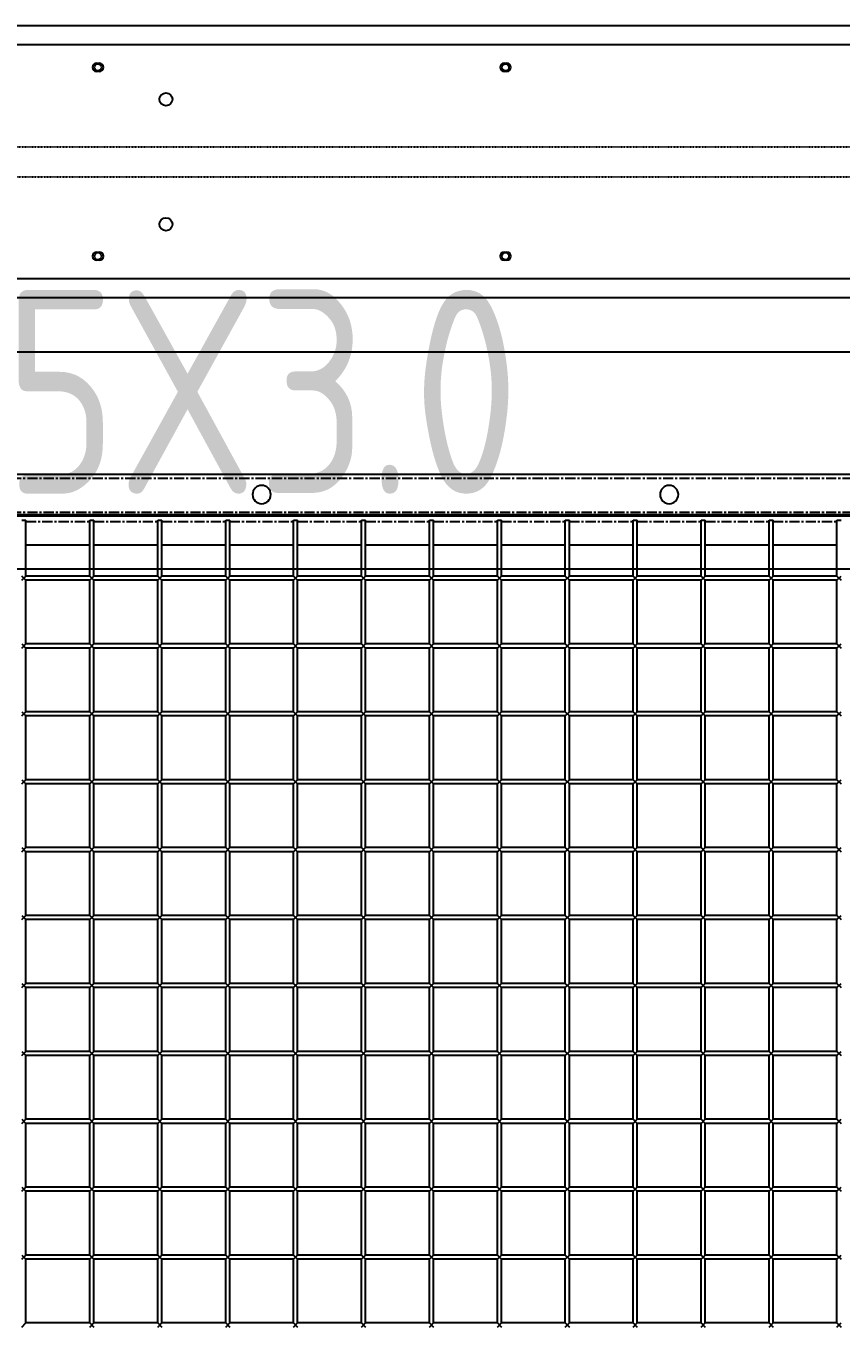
# Model space of a CAD drawing. Header units: millimetres. Extents: x -198529 to 244266, y -64 to 158464.
# Drawn here: x -147698 to -147098, y 109934 to 110890 of the extents above; entities that cross this region are included whole.
import ezdxf

# ---------------------------------------------------------------- set-up
doc = ezdxf.new("R2010")
doc.units = ezdxf.units.MM
doc.linetypes.add('CENTER', pattern=[12, 7.5, -1.5, 1.5, -1.5])
doc.linetypes.add('HIDDEN', pattern=[0.2, 0.1, -0.1])
for name, color, linetype in [('0-DCC', 30, 'Continuous'), ('0-DCC-STRUC', 180, 'Continuous'), ('0-DCC-STRUC-T', 4, 'Continuous')]:
    doc.layers.add(name, color=color, linetype=linetype)
doc.styles.add('EDRI-COM', font='tssdeng.shx', dxfattribs={"width": 0.8, "bigfont": 'hztxt.shx'})

# ---------------------------------------------------------------- blocks, each defined once
blk = doc.blocks.new('DCC2850x1800(右)')
at = {"color": 0, "linetype": 'Continuous'}
for p, q in [((65614.5, -72678.48), (62966, -72678.48)), ((62966, -72709.38), (65613, -72709.38)), ((63542.5, -72712.38), (63539.5, -72712.38)), ((63542.5, -72753.48), (63542.5, -72712.38)), ((63589.5, -72753.48), (63589.5, -72712.38)), ((63592.5, -72712.38), (63589.5, -72712.38)), ((63592.5, -72753.48), (63592.5, -72712.38)), ((63639.5, -72753.48), (63639.5, -72712.38)), ((63642.5, -72712.38), (63639.5, -72712.38)), ((63642.5, -72753.48), (63642.5, -72712.38)), ((63689.5, -72753.48), (63689.5, -72712.38)), ((63692.5, -72712.38), (63689.5, -72712.38)), ((63692.5, -72753.48), (63692.5, -72712.38)), ((63739.5, -72753.48), (63739.5, -72712.38)), ((63742.5, -72712.38), (63739.5, -72712.38)), ((63742.5, -72753.48), (63742.5, -72712.38)), ((63789.5, -72753.48), (63789.5, -72712.38)), ((63792.5, -72712.38), (63789.5, -72712.38)), ((63792.5, -72753.48), (63792.5, -72712.38)), ((63839.5, -72753.48), (63839.5, -72712.38)), ((63842.5, -72712.38), (63839.5, -72712.38)), ((63842.5, -72753.48), (63842.5, -72712.38)), ((63889.5, -72753.48), (63889.5, -72712.38)), ((63892.5, -72712.38), (63889.5, -72712.38)), ((63892.5, -72753.48), (63892.5, -72712.38)), ((63939.5, -72753.48), (63939.5, -72712.38)), ((63942.5, -72712.38), (63939.5, -72712.38)), ((63942.5, -72753.48), (63942.5, -72712.38)), ((63989.5, -72753.48), (63989.5, -72712.38)), ((63992.5, -72712.38), (63989.5, -72712.38)), ((63992.5, -72753.48), (63992.5, -72712.38)), ((64039.5, -72753.48), (64039.5, -72712.38)), ((64042.5, -72712.38), (64039.5, -72712.38)), ((64042.5, -72753.48), (64042.5, -72712.38)), ((64089.5, -72753.48), (64089.5, -72712.38)), ((64092.5, -72712.38), (64089.5, -72712.38)), ((64092.5, -72753.48), (64092.5, -72712.38)), ((64139.5, -72753.48), (64139.5, -72712.38)), ((64142.5, -72712.38), (64139.5, -72712.38)), ((63542.5, -72730.88), (63589.5, -72730.88)), ((63592.5, -72730.88), (63639.5, -72730.88)), ((63642.5, -72730.88), (63689.5, -72730.88)), ((63692.5, -72730.88), (63739.5, -72730.88)), ((63742.5, -72730.88), (63789.5, -72730.88)), ((63792.5, -72730.88), (63839.5, -72730.88)), ((63842.5, -72730.88), (63889.5, -72730.88)), ((63892.5, -72730.88), (63939.5, -72730.88)), ((63942.5, -72730.88), (63989.5, -72730.88)), ((63992.5, -72730.88), (64039.5, -72730.88)), ((64042.5, -72730.88), (64089.5, -72730.88)), ((64092.5, -72730.88), (64139.5, -72730.88)), ((63542.5, -72756.48), (63539.5, -72753.48)), ((63542.5, -72753.48), (63539.5, -72756.48)), ((63542.5, -72753.48), (63589.5, -72753.48)), ((63542.5, -72756.48), (63589.5, -72756.48)), ((63542.5, -72803.48), (63542.5, -72756.48)), ((63592.5, -72756.48), (63589.5, -72753.48)), ((63592.5, -72753.48), (63589.5, -72756.48)), ((63589.5, -72803.48), (63589.5, -72756.48)), ((63592.5, -72753.48), (63639.5, -72753.48)), ((63592.5, -72756.48), (63639.5, -72756.48)), ((63592.5, -72803.48), (63592.5, -72756.48)), ((63642.5, -72756.48), (63639.5, -72753.48)), ((63642.5, -72753.48), (63639.5, -72756.48)), ((63639.5, -72803.48), (63639.5, -72756.48)), ((63642.5, -72753.48), (63689.5, -72753.48)), ((63642.5, -72756.48), (63689.5, -72756.48)), ((63642.5, -72803.48), (63642.5, -72756.48)), ((63692.5, -72756.48), (63689.5, -72753.48)), ((63692.5, -72753.48), (63689.5, -72756.48)), ((63689.5, -72803.48), (63689.5, -72756.48)), ((63692.5, -72753.48), (63739.5, -72753.48)), ((63692.5, -72756.48), (63739.5, -72756.48)), ((63692.5, -72803.48), (63692.5, -72756.48)), ((63742.5, -72756.48), (63739.5, -72753.48)), ((63742.5, -72753.48), (63739.5, -72756.48)), ((63739.5, -72803.48), (63739.5, -72756.48)), ((63742.5, -72753.48), (63789.5, -72753.48)), ((63742.5, -72756.48), (63789.5, -72756.48)), ((63742.5, -72803.48), (63742.5, -72756.48)), ((63792.5, -72756.48), (63789.5, -72753.48)), ((63792.5, -72753.48), (63789.5, -72756.48)), ((63789.5, -72803.48), (63789.5, -72756.48)), ((63792.5, -72753.48), (63839.5, -72753.48)), ((63792.5, -72756.48), (63839.5, -72756.48)), ((63792.5, -72803.48), (63792.5, -72756.48)), ((63842.5, -72756.48), (63839.5, -72753.48)), ((63842.5, -72753.48), (63839.5, -72756.48)), ((63839.5, -72803.48), (63839.5, -72756.48)), ((63842.5, -72753.48), (63889.5, -72753.48)), ((63842.5, -72756.48), (63889.5, -72756.48)), ((63842.5, -72803.48), (63842.5, -72756.48)), ((63892.5, -72756.48), (63889.5, -72753.48)), ((63892.5, -72753.48), (63889.5, -72756.48)), ((63889.5, -72803.48), (63889.5, -72756.48)), ((63892.5, -72753.48), (63939.5, -72753.48)), ((63892.5, -72756.48), (63939.5, -72756.48)), ((63892.5, -72803.48), (63892.5, -72756.48)), ((63942.5, -72756.48), (63939.5, -72753.48)), ((63942.5, -72753.48), (63939.5, -72756.48)), ((63939.5, -72803.48), (63939.5, -72756.48)), ((63942.5, -72753.48), (63989.5, -72753.48)), ((63942.5, -72756.48), (63989.5, -72756.48)), ((63942.5, -72803.48), (63942.5, -72756.48)), ((63992.5, -72756.48), (63989.5, -72753.48)), ((63992.5, -72753.48), (63989.5, -72756.48)), ((63989.5, -72803.48), (63989.5, -72756.48)), ((63992.5, -72753.48), (64039.5, -72753.48)), ((63992.5, -72756.48), (64039.5, -72756.48)), ((63992.5, -72803.48), (63992.5, -72756.48)), ((64042.5, -72756.48), (64039.5, -72753.48)), ((64042.5, -72753.48), (64039.5, -72756.48)), ((64039.5, -72803.48), (64039.5, -72756.48)), ((64042.5, -72753.48), (64089.5, -72753.48)), ((64042.5, -72756.48), (64089.5, -72756.48)), ((64042.5, -72803.48), (64042.5, -72756.48)), ((64092.5, -72756.48), (64089.5, -72753.48)), ((64089.5, -72756.48), (64092.5, -72753.48)), ((64089.5, -72803.48), (64089.5, -72756.48)), ((64092.5, -72753.48), (64139.5, -72753.48)), ((64092.5, -72756.48), (64139.5, -72756.48)), ((64092.5, -72803.48), (64092.5, -72756.48)), ((64142.5, -72756.48), (64139.5, -72753.48)), ((64139.5, -72756.48), (64142.5, -72753.48)), ((64139.5, -72803.48), (64139.5, -72756.48)), ((63542.5, -72806.48), (63539.5, -72803.48)), ((63542.5, -72803.48), (63539.5, -72806.48)), ((63542.5, -72803.48), (63589.5, -72803.48)), ((63542.5, -72853.48), (63542.5, -72806.48)), ((63542.5, -72806.48), (63589.5, -72806.48)), ((63592.5, -72806.48), (63589.5, -72803.48)), ((63592.5, -72803.48), (63589.5, -72806.48)), ((63589.5, -72853.48), (63589.5, -72806.48)), ((63592.5, -72803.48), (63639.5, -72803.48)), ((63592.5, -72853.48), (63592.5, -72806.48)), ((63592.5, -72806.48), (63639.5, -72806.48)), ((63642.5, -72806.48), (63639.5, -72803.48)), ((63642.5, -72803.48), (63639.5, -72806.48)), ((63639.5, -72853.48), (63639.5, -72806.48)), ((63642.5, -72803.48), (63689.5, -72803.48)), ((63642.5, -72853.48), (63642.5, -72806.48)), ((63642.5, -72806.48), (63689.5, -72806.48)), ((63692.5, -72806.48), (63689.5, -72803.48)), ((63692.5, -72803.48), (63689.5, -72806.48)), ((63689.5, -72853.48), (63689.5, -72806.48)), ((63692.5, -72803.48), (63739.5, -72803.48)), ((63692.5, -72853.48), (63692.5, -72806.48)), ((63692.5, -72806.48), (63739.5, -72806.48)), ((63742.5, -72806.48), (63739.5, -72803.48)), ((63742.5, -72803.48), (63739.5, -72806.48)), ((63739.5, -72853.48), (63739.5, -72806.48)), ((63742.5, -72803.48), (63789.5, -72803.48)), ((63742.5, -72853.48), (63742.5, -72806.48)), ((63742.5, -72806.48), (63789.5, -72806.48)), ((63792.5, -72806.48), (63789.5, -72803.48)), ((63792.5, -72803.48), (63789.5, -72806.48)), ((63789.5, -72853.48), (63789.5, -72806.48)), ((63792.5, -72803.48), (63839.5, -72803.48)), ((63792.5, -72853.48), (63792.5, -72806.48)), ((63792.5, -72806.48), (63839.5, -72806.48)), ((63842.5, -72806.48), (63839.5, -72803.48)), ((63842.5, -72803.48), (63839.5, -72806.48)), ((63839.5, -72853.48), (63839.5, -72806.48)), ((63842.5, -72803.48), (63889.5, -72803.48)), ((63842.5, -72853.48), (63842.5, -72806.48)), ((63842.5, -72806.48), (63889.5, -72806.48)), ((63892.5, -72806.48), (63889.5, -72803.48)), ((63892.5, -72803.48), (63889.5, -72806.48)), ((63889.5, -72853.48), (63889.5, -72806.48)), ((63892.5, -72803.48), (63939.5, -72803.48)), ((63892.5, -72853.48), (63892.5, -72806.48)), ((63892.5, -72806.48), (63939.5, -72806.48)), ((63942.5, -72806.48), (63939.5, -72803.48)), ((63942.5, -72803.48), (63939.5, -72806.48)), ((63939.5, -72853.48), (63939.5, -72806.48)), ((63942.5, -72803.48), (63989.5, -72803.48)), ((63942.5, -72853.48), (63942.5, -72806.48)), ((63942.5, -72806.48), (63989.5, -72806.48)), ((63992.5, -72806.48), (63989.5, -72803.48)), ((63992.5, -72803.48), (63989.5, -72806.48)), ((63989.5, -72853.48), (63989.5, -72806.48)), ((63992.5, -72803.48), (64039.5, -72803.48)), ((63992.5, -72853.48), (63992.5, -72806.48)), ((63992.5, -72806.48), (64039.5, -72806.48)), ((64042.5, -72806.48), (64039.5, -72803.48)), ((64042.5, -72803.48), (64039.5, -72806.48)), ((64039.5, -72853.48), (64039.5, -72806.48)), ((64042.5, -72803.48), (64089.5, -72803.48)), ((64042.5, -72853.48), (64042.5, -72806.48)), ((64042.5, -72806.48), (64089.5, -72806.48)), ((64092.5, -72806.48), (64089.5, -72803.48)), ((64092.5, -72803.48), (64089.5, -72806.48)), ((64089.5, -72853.48), (64089.5, -72806.48)), ((64092.5, -72803.48), (64139.5, -72803.48)), ((64092.5, -72853.48), (64092.5, -72806.48)), ((64092.5, -72806.48), (64139.5, -72806.48)), ((64142.5, -72806.48), (64139.5, -72803.48)), ((64142.5, -72803.48), (64139.5, -72806.48)), ((64139.5, -72853.48), (64139.5, -72806.48)), ((63542.5, -72856.48), (63539.5, -72853.48)), ((63542.5, -72853.48), (63539.5, -72856.48)), ((63542.5, -72853.48), (63589.5, -72853.48)), ((63542.5, -72903.48), (63542.5, -72856.48)), ((63542.5, -72856.48), (63589.5, -72856.48)), ((63592.5, -72856.48), (63589.5, -72853.48)), ((63592.5, -72853.48), (63589.5, -72856.48)), ((63589.5, -72903.48), (63589.5, -72856.48)), ((63592.5, -72853.48), (63639.5, -72853.48)), ((63592.5, -72903.48), (63592.5, -72856.48)), ((63592.5, -72856.48), (63639.5, -72856.48)), ((63642.5, -72856.48), (63639.5, -72853.48)), ((63642.5, -72853.48), (63639.5, -72856.48)), ((63639.5, -72903.48), (63639.5, -72856.48)), ((63642.5, -72853.48), (63689.5, -72853.48)), ((63642.5, -72903.48), (63642.5, -72856.48)), ((63642.5, -72856.48), (63689.5, -72856.48)), ((63692.5, -72856.48), (63689.5, -72853.48)), ((63692.5, -72853.48), (63689.5, -72856.48)), ((63689.5, -72903.48), (63689.5, -72856.48)), ((63692.5, -72853.48), (63739.5, -72853.48)), ((63692.5, -72903.48), (63692.5, -72856.48)), ((63692.5, -72856.48), (63739.5, -72856.48)), ((63742.5, -72856.48), (63739.5, -72853.48)), ((63742.5, -72853.48), (63739.5, -72856.48)), ((63739.5, -72903.48), (63739.5, -72856.48)), ((63742.5, -72853.48), (63789.5, -72853.48)), ((63742.5, -72903.48), (63742.5, -72856.48)), ((63742.5, -72856.48), (63789.5, -72856.48)), ((63792.5, -72856.48), (63789.5, -72853.48)), ((63792.5, -72853.48), (63789.5, -72856.48)), ((63789.5, -72903.48), (63789.5, -72856.48)), ((63792.5, -72853.48), (63839.5, -72853.48)), ((63792.5, -72903.48), (63792.5, -72856.48)), ((63792.5, -72856.48), (63839.5, -72856.48)), ((63842.5, -72856.48), (63839.5, -72853.48)), ((63842.5, -72853.48), (63839.5, -72856.48)), ((63839.5, -72903.48), (63839.5, -72856.48)), ((63842.5, -72853.48), (63889.5, -72853.48)), ((63842.5, -72903.48), (63842.5, -72856.48)), ((63842.5, -72856.48), (63889.5, -72856.48)), ((63892.5, -72856.48), (63889.5, -72853.48)), ((63892.5, -72853.48), (63889.5, -72856.48)), ((63889.5, -72903.48), (63889.5, -72856.48)), ((63892.5, -72853.48), (63939.5, -72853.48)), ((63892.5, -72903.48), (63892.5, -72856.48)), ((63892.5, -72856.48), (63939.5, -72856.48)), ((63942.5, -72856.48), (63939.5, -72853.48)), ((63942.5, -72853.48), (63939.5, -72856.48)), ((63939.5, -72903.48), (63939.5, -72856.48)), ((63942.5, -72853.48), (63989.5, -72853.48)), ((63942.5, -72903.48), (63942.5, -72856.48)), ((63942.5, -72856.48), (63989.5, -72856.48)), ((63992.5, -72856.48), (63989.5, -72853.48)), ((63992.5, -72853.48), (63989.5, -72856.48)), ((63989.5, -72903.48), (63989.5, -72856.48)), ((63992.5, -72853.48), (64039.5, -72853.48)), ((63992.5, -72903.48), (63992.5, -72856.48)), ((63992.5, -72856.48), (64039.5, -72856.48)), ((64042.5, -72856.48), (64039.5, -72853.48)), ((64042.5, -72853.48), (64039.5, -72856.48)), ((64039.5, -72903.48), (64039.5, -72856.48)), ((64042.5, -72853.48), (64089.5, -72853.48)), ((64042.5, -72903.48), (64042.5, -72856.48)), ((64042.5, -72856.48), (64089.5, -72856.48)), ((64092.5, -72856.48), (64089.5, -72853.48)), ((64092.5, -72853.48), (64089.5, -72856.48)), ((64089.5, -72903.48), (64089.5, -72856.48)), ((64092.5, -72853.48), (64139.5, -72853.48)), ((64092.5, -72903.48), (64092.5, -72856.48)), ((64092.5, -72856.48), (64139.5, -72856.48)), ((64142.5, -72856.48), (64139.5, -72853.48)), ((64142.5, -72853.48), (64139.5, -72856.48)), ((64139.5, -72903.48), (64139.5, -72856.48)), ((63542.5, -72906.48), (63539.5, -72903.48)), ((63542.5, -72903.48), (63539.5, -72906.48)), ((63542.5, -72903.48), (63589.5, -72903.48)), ((63592.5, -72906.48), (63589.5, -72903.48)), ((63592.5, -72903.48), (63589.5, -72906.48)), ((63592.5, -72903.48), (63639.5, -72903.48)), ((63642.5, -72906.48), (63639.5, -72903.48)), ((63642.5, -72903.48), (63639.5, -72906.48)), ((63642.5, -72903.48), (63689.5, -72903.48)), ((63692.5, -72906.48), (63689.5, -72903.48)), ((63692.5, -72903.48), (63689.5, -72906.48)), ((63692.5, -72903.48), (63739.5, -72903.48)), ((63742.5, -72906.48), (63739.5, -72903.48)), ((63742.5, -72903.48), (63739.5, -72906.48)), ((63742.5, -72903.48), (63789.5, -72903.48)), ((63792.5, -72906.48), (63789.5, -72903.48)), ((63792.5, -72903.48), (63789.5, -72906.48)), ((63792.5, -72903.48), (63839.5, -72903.48)), ((63842.5, -72906.48), (63839.5, -72903.48)), ((63842.5, -72903.48), (63839.5, -72906.48)), ((63842.5, -72903.48), (63889.5, -72903.48)), ((63892.5, -72906.48), (63889.5, -72903.48)), ((63892.5, -72903.48), (63889.5, -72906.48)), ((63892.5, -72903.48), (63939.5, -72903.48)), ((63942.5, -72906.48), (63939.5, -72903.48)), ((63942.5, -72903.48), (63939.5, -72906.48)), ((63942.5, -72903.48), (63989.5, -72903.48)), ((63992.5, -72906.48), (63989.5, -72903.48)), ((63992.5, -72903.48), (63989.5, -72906.48)), ((63992.5, -72903.48), (64039.5, -72903.48)), ((64042.5, -72906.48), (64039.5, -72903.48)), ((64042.5, -72903.48), (64039.5, -72906.48)), ((64042.5, -72903.48), (64089.5, -72903.48)), ((64092.5, -72906.48), (64089.5, -72903.48)), ((64092.5, -72903.48), (64089.5, -72906.48)), ((64092.5, -72903.48), (64139.5, -72903.48)), ((64142.5, -72906.48), (64139.5, -72903.48)), ((64142.5, -72903.48), (64139.5, -72906.48)), ((63542.5, -72906.48), (63589.5, -72906.48)), ((63542.5, -72953.48), (63542.5, -72906.48)), ((63589.5, -72953.48), (63589.5, -72906.48)), ((63592.5, -72953.48), (63592.5, -72906.48)), ((63592.5, -72906.48), (63639.5, -72906.48)), ((63639.5, -72953.48), (63639.5, -72906.48)), ((63642.5, -72953.48), (63642.5, -72906.48)), ((63642.5, -72906.48), (63689.5, -72906.48)), ((63689.5, -72953.48), (63689.5, -72906.48)), ((63692.5, -72953.48), (63692.5, -72906.48)), ((63692.5, -72906.48), (63739.5, -72906.48)), ((63739.5, -72953.48), (63739.5, -72906.48)), ((63742.5, -72953.48), (63742.5, -72906.48)), ((63742.5, -72906.48), (63789.5, -72906.48)), ((63789.5, -72953.48), (63789.5, -72906.48)), ((63792.5, -72953.48), (63792.5, -72906.48)), ((63792.5, -72906.48), (63839.5, -72906.48)), ((63839.5, -72953.48), (63839.5, -72906.48)), ((63842.5, -72953.48), (63842.5, -72906.48)), ((63842.5, -72906.48), (63889.5, -72906.48)), ((63889.5, -72953.48), (63889.5, -72906.48)), ((63892.5, -72953.48), (63892.5, -72906.48)), ((63892.5, -72906.48), (63939.5, -72906.48)), ((63939.5, -72953.48), (63939.5, -72906.48)), ((63942.5, -72953.48), (63942.5, -72906.48)), ((63942.5, -72906.48), (63989.5, -72906.48)), ((63989.5, -72953.48), (63989.5, -72906.48)), ((63992.5, -72953.48), (63992.5, -72906.48)), ((63992.5, -72906.48), (64039.5, -72906.48)), ((64039.5, -72953.48), (64039.5, -72906.48)), ((64042.5, -72953.48), (64042.5, -72906.48)), ((64042.5, -72906.48), (64089.5, -72906.48)), ((64089.5, -72953.48), (64089.5, -72906.48)), ((64092.5, -72953.48), (64092.5, -72906.48)), ((64092.5, -72906.48), (64139.5, -72906.48)), ((64139.5, -72953.48), (64139.5, -72906.48)), ((63542.5, -72956.48), (63539.5, -72953.48)), ((63542.5, -72953.48), (63539.5, -72956.48)), ((63542.5, -72953.48), (63589.5, -72953.48)), ((63542.5, -72956.48), (63589.5, -72956.48)), ((63542.5, -73003.48), (63542.5, -72956.48)), ((63592.5, -72956.48), (63589.5, -72953.48)), ((63592.5, -72953.48), (63589.5, -72956.48)), ((63589.5, -73003.48), (63589.5, -72956.48)), ((63592.5, -72953.48), (63639.5, -72953.48)), ((63592.5, -73003.48), (63592.5, -72956.48)), ((63592.5, -72956.48), (63639.5, -72956.48)), ((63642.5, -72956.48), (63639.5, -72953.48)), ((63642.5, -72953.48), (63639.5, -72956.48)), ((63639.5, -73003.48), (63639.5, -72956.48)), ((63642.5, -72953.48), (63689.5, -72953.48)), ((63642.5, -73003.48), (63642.5, -72956.48)), ((63642.5, -72956.48), (63689.5, -72956.48)), ((63692.5, -72956.48), (63689.5, -72953.48)), ((63692.5, -72953.48), (63689.5, -72956.48)), ((63689.5, -73003.48), (63689.5, -72956.48)), ((63692.5, -72953.48), (63739.5, -72953.48)), ((63692.5, -73003.48), (63692.5, -72956.48)), ((63692.5, -72956.48), (63739.5, -72956.48)), ((63742.5, -72956.48), (63739.5, -72953.48)), ((63742.5, -72953.48), (63739.5, -72956.48)), ((63739.5, -73003.48), (63739.5, -72956.48)), ((63742.5, -72953.48), (63789.5, -72953.48)), ((63742.5, -73003.48), (63742.5, -72956.48)), ((63742.5, -72956.48), (63789.5, -72956.48)), ((63792.5, -72956.48), (63789.5, -72953.48)), ((63792.5, -72953.48), (63789.5, -72956.48)), ((63789.5, -73003.48), (63789.5, -72956.48)), ((63792.5, -72953.48), (63839.5, -72953.48)), ((63792.5, -73003.48), (63792.5, -72956.48)), ((63792.5, -72956.48), (63839.5, -72956.48)), ((63842.5, -72956.48), (63839.5, -72953.48)), ((63842.5, -72953.48), (63839.5, -72956.48)), ((63839.5, -73003.48), (63839.5, -72956.48)), ((63842.5, -72953.48), (63889.5, -72953.48)), ((63842.5, -73003.48), (63842.5, -72956.48)), ((63842.5, -72956.48), (63889.5, -72956.48)), ((63892.5, -72956.48), (63889.5, -72953.48)), ((63892.5, -72953.48), (63889.5, -72956.48)), ((63889.5, -73003.48), (63889.5, -72956.48)), ((63892.5, -72953.48), (63939.5, -72953.48)), ((63892.5, -73003.48), (63892.5, -72956.48)), ((63892.5, -72956.48), (63939.5, -72956.48)), ((63942.5, -72956.48), (63939.5, -72953.48)), ((63942.5, -72953.48), (63939.5, -72956.48)), ((63939.5, -73003.48), (63939.5, -72956.48)), ((63942.5, -72953.48), (63989.5, -72953.48)), ((63942.5, -73003.48), (63942.5, -72956.48)), ((63942.5, -72956.48), (63989.5, -72956.48)), ((63992.5, -72956.48), (63989.5, -72953.48)), ((63992.5, -72953.48), (63989.5, -72956.48)), ((63989.5, -73003.48), (63989.5, -72956.48)), ((63992.5, -72953.48), (64039.5, -72953.48)), ((63992.5, -73003.48), (63992.5, -72956.48)), ((63992.5, -72956.48), (64039.5, -72956.48)), ((64042.5, -72956.48), (64039.5, -72953.48)), ((64042.5, -72953.48), (64039.5, -72956.48)), ((64039.5, -73003.48), (64039.5, -72956.48)), ((64042.5, -72953.48), (64089.5, -72953.48)), ((64042.5, -73003.48), (64042.5, -72956.48)), ((64042.5, -72956.48), (64089.5, -72956.48)), ((64092.5, -72956.48), (64089.5, -72953.48)), ((64092.5, -72953.48), (64089.5, -72956.48)), ((64089.5, -73003.48), (64089.5, -72956.48)), ((64092.5, -72953.48), (64139.5, -72953.48)), ((64092.5, -73003.48), (64092.5, -72956.48)), ((64092.5, -72956.48), (64139.5, -72956.48)), ((64142.5, -72956.48), (64139.5, -72953.48)), ((64142.5, -72953.48), (64139.5, -72956.48)), ((64139.5, -73003.48), (64139.5, -72956.48)), ((63542.5, -73006.48), (63539.5, -73003.48)), ((63542.5, -73003.48), (63539.5, -73006.48)), ((63542.5, -73003.48), (63589.5, -73003.48)), ((63542.5, -73006.48), (63589.5, -73006.48)), ((63542.5, -73053.48), (63542.5, -73006.48)), ((63592.5, -73006.48), (63589.5, -73003.48)), ((63592.5, -73003.48), (63589.5, -73006.48)), ((63589.5, -73053.48), (63589.5, -73006.48)), ((63592.5, -73003.48), (63639.5, -73003.48)), ((63592.5, -73053.48), (63592.5, -73006.48)), ((63592.5, -73006.48), (63639.5, -73006.48)), ((63642.5, -73006.48), (63639.5, -73003.48)), ((63642.5, -73003.48), (63639.5, -73006.48)), ((63639.5, -73053.48), (63639.5, -73006.48)), ((63642.5, -73003.48), (63689.5, -73003.48)), ((63642.5, -73053.48), (63642.5, -73006.48)), ((63642.5, -73006.48), (63689.5, -73006.48)), ((63692.5, -73006.48), (63689.5, -73003.48)), ((63692.5, -73003.48), (63689.5, -73006.48)), ((63689.5, -73053.48), (63689.5, -73006.48)), ((63692.5, -73003.48), (63739.5, -73003.48)), ((63692.5, -73053.48), (63692.5, -73006.48)), ((63692.5, -73006.48), (63739.5, -73006.48)), ((63742.5, -73006.48), (63739.5, -73003.48)), ((63742.5, -73003.48), (63739.5, -73006.48)), ((63739.5, -73053.48), (63739.5, -73006.48)), ((63742.5, -73003.48), (63789.5, -73003.48)), ((63742.5, -73053.48), (63742.5, -73006.48)), ((63742.5, -73006.48), (63789.5, -73006.48)), ((63792.5, -73006.48), (63789.5, -73003.48)), ((63792.5, -73003.48), (63789.5, -73006.48)), ((63789.5, -73053.48), (63789.5, -73006.48)), ((63792.5, -73003.48), (63839.5, -73003.48)), ((63792.5, -73053.48), (63792.5, -73006.48)), ((63792.5, -73006.48), (63839.5, -73006.48)), ((63842.5, -73006.48), (63839.5, -73003.48)), ((63842.5, -73003.48), (63839.5, -73006.48)), ((63839.5, -73053.48), (63839.5, -73006.48)), ((63842.5, -73003.48), (63889.5, -73003.48)), ((63842.5, -73053.48), (63842.5, -73006.48)), ((63842.5, -73006.48), (63889.5, -73006.48)), ((63892.5, -73006.48), (63889.5, -73003.48)), ((63892.5, -73003.48), (63889.5, -73006.48)), ((63889.5, -73053.48), (63889.5, -73006.48)), ((63892.5, -73003.48), (63939.5, -73003.48)), ((63892.5, -73053.48), (63892.5, -73006.48)), ((63892.5, -73006.48), (63939.5, -73006.48)), ((63942.5, -73006.48), (63939.5, -73003.48)), ((63942.5, -73003.48), (63939.5, -73006.48)), ((63939.5, -73053.48), (63939.5, -73006.48)), ((63942.5, -73003.48), (63989.5, -73003.48)), ((63942.5, -73053.48), (63942.5, -73006.48)), ((63942.5, -73006.48), (63989.5, -73006.48)), ((63992.5, -73006.48), (63989.5, -73003.48)), ((63992.5, -73003.48), (63989.5, -73006.48)), ((63989.5, -73053.48), (63989.5, -73006.48)), ((63992.5, -73003.48), (64039.5, -73003.48)), ((63992.5, -73053.48), (63992.5, -73006.48)), ((63992.5, -73006.48), (64039.5, -73006.48)), ((64042.5, -73006.48), (64039.5, -73003.48)), ((64042.5, -73003.48), (64039.5, -73006.48)), ((64039.5, -73053.48), (64039.5, -73006.48)), ((64042.5, -73003.48), (64089.5, -73003.48)), ((64042.5, -73053.48), (64042.5, -73006.48)), ((64042.5, -73006.48), (64089.5, -73006.48)), ((64092.5, -73006.48), (64089.5, -73003.48)), ((64092.5, -73003.48), (64089.5, -73006.48)), ((64089.5, -73053.48), (64089.5, -73006.48)), ((64092.5, -73003.48), (64139.5, -73003.48)), ((64092.5, -73053.48), (64092.5, -73006.48)), ((64092.5, -73006.48), (64139.5, -73006.48)), ((64142.5, -73006.48), (64139.5, -73003.48)), ((64142.5, -73003.48), (64139.5, -73006.48)), ((64139.5, -73053.48), (64139.5, -73006.48)), ((63542.5, -73056.48), (63539.5, -73053.48)), ((63542.5, -73053.48), (63539.5, -73056.48)), ((63542.5, -73053.48), (63589.5, -73053.48)), ((63542.5, -73056.48), (63589.5, -73056.48)), ((63542.5, -73103.48), (63542.5, -73056.48)), ((63592.5, -73056.48), (63589.5, -73053.48)), ((63592.5, -73053.48), (63589.5, -73056.48)), ((63589.5, -73103.48), (63589.5, -73056.48)), ((63592.5, -73053.48), (63639.5, -73053.48)), ((63592.5, -73056.48), (63639.5, -73056.48)), ((63592.5, -73103.48), (63592.5, -73056.48)), ((63642.5, -73056.48), (63639.5, -73053.48)), ((63642.5, -73053.48), (63639.5, -73056.48)), ((63639.5, -73103.48), (63639.5, -73056.48)), ((63642.5, -73053.48), (63689.5, -73053.48)), ((63642.5, -73056.48), (63689.5, -73056.48)), ((63642.5, -73103.48), (63642.5, -73056.48)), ((63692.5, -73056.48), (63689.5, -73053.48)), ((63692.5, -73053.48), (63689.5, -73056.48)), ((63689.5, -73103.48), (63689.5, -73056.48)), ((63692.5, -73053.48), (63739.5, -73053.48)), ((63692.5, -73056.48), (63739.5, -73056.48)), ((63692.5, -73103.48), (63692.5, -73056.48)), ((63742.5, -73056.48), (63739.5, -73053.48)), ((63742.5, -73053.48), (63739.5, -73056.48)), ((63739.5, -73103.48), (63739.5, -73056.48)), ((63742.5, -73053.48), (63789.5, -73053.48)), ((63742.5, -73103.48), (63742.5, -73056.48)), ((63742.5, -73056.48), (63789.5, -73056.48)), ((63792.5, -73056.48), (63789.5, -73053.48)), ((63792.5, -73053.48), (63789.5, -73056.48)), ((63789.5, -73103.48), (63789.5, -73056.48)), ((63792.5, -73053.48), (63839.5, -73053.48)), ((63792.5, -73103.48), (63792.5, -73056.48)), ((63792.5, -73056.48), (63839.5, -73056.48)), ((63842.5, -73056.48), (63839.5, -73053.48)), ((63842.5, -73053.48), (63839.5, -73056.48)), ((63839.5, -73103.48), (63839.5, -73056.48)), ((63842.5, -73053.48), (63889.5, -73053.48)), ((63842.5, -73103.48), (63842.5, -73056.48)), ((63842.5, -73056.48), (63889.5, -73056.48)), ((63892.5, -73056.48), (63889.5, -73053.48)), ((63892.5, -73053.48), (63889.5, -73056.48)), ((63889.5, -73103.48), (63889.5, -73056.48)), ((63892.5, -73053.48), (63939.5, -73053.48)), ((63892.5, -73103.48), (63892.5, -73056.48)), ((63892.5, -73056.48), (63939.5, -73056.48)), ((63942.5, -73056.48), (63939.5, -73053.48)), ((63942.5, -73053.48), (63939.5, -73056.48)), ((63939.5, -73103.48), (63939.5, -73056.48)), ((63942.5, -73053.48), (63989.5, -73053.48)), ((63942.5, -73103.48), (63942.5, -73056.48)), ((63942.5, -73056.48), (63989.5, -73056.48)), ((63992.5, -73056.48), (63989.5, -73053.48)), ((63992.5, -73053.48), (63989.5, -73056.48)), ((63989.5, -73103.48), (63989.5, -73056.48)), ((63992.5, -73053.48), (64039.5, -73053.48)), ((63992.5, -73103.48), (63992.5, -73056.48)), ((63992.5, -73056.48), (64039.5, -73056.48)), ((64042.5, -73056.48), (64039.5, -73053.48)), ((64042.5, -73053.48), (64039.5, -73056.48)), ((64039.5, -73103.48), (64039.5, -73056.48)), ((64042.5, -73053.48), (64089.5, -73053.48)), ((64042.5, -73103.48), (64042.5, -73056.48)), ((64042.5, -73056.48), (64089.5, -73056.48)), ((64092.5, -73056.48), (64089.5, -73053.48)), ((64092.5, -73053.48), (64089.5, -73056.48)), ((64089.5, -73103.48), (64089.5, -73056.48)), ((64092.5, -73053.48), (64139.5, -73053.48)), ((64092.5, -73103.48), (64092.5, -73056.48)), ((64092.5, -73056.48), (64139.5, -73056.48)), ((64142.5, -73056.48), (64139.5, -73053.48)), ((64142.5, -73053.48), (64139.5, -73056.48)), ((64139.5, -73103.48), (64139.5, -73056.48)), ((63542.5, -73106.48), (63539.5, -73103.48)), ((63542.5, -73103.48), (63539.5, -73106.48)), ((63542.5, -73103.48), (63589.5, -73103.48)), ((63592.5, -73106.48), (63589.5, -73103.48)), ((63592.5, -73103.48), (63589.5, -73106.48)), ((63592.5, -73103.48), (63639.5, -73103.48)), ((63642.5, -73106.48), (63639.5, -73103.48)), ((63642.5, -73103.48), (63639.5, -73106.48)), ((63642.5, -73103.48), (63689.5, -73103.48)), ((63692.5, -73106.48), (63689.5, -73103.48)), ((63692.5, -73103.48), (63689.5, -73106.48)), ((63692.5, -73103.48), (63739.5, -73103.48)), ((63742.5, -73106.48), (63739.5, -73103.48)), ((63742.5, -73103.48), (63739.5, -73106.48)), ((63742.5, -73103.48), (63789.5, -73103.48)), ((63792.5, -73106.48), (63789.5, -73103.48)), ((63792.5, -73103.48), (63789.5, -73106.48)), ((63792.5, -73103.48), (63839.5, -73103.48)), ((63842.5, -73106.48), (63839.5, -73103.48)), ((63842.5, -73103.48), (63839.5, -73106.48)), ((63842.5, -73103.48), (63889.5, -73103.48)), ((63892.5, -73106.48), (63889.5, -73103.48)), ((63892.5, -73103.48), (63889.5, -73106.48)), ((63892.5, -73103.48), (63939.5, -73103.48)), ((63942.5, -73106.48), (63939.5, -73103.48)), ((63942.5, -73103.48), (63939.5, -73106.48)), ((63942.5, -73103.48), (63989.5, -73103.48)), ((63992.5, -73106.48), (63989.5, -73103.48)), ((63992.5, -73103.48), (63989.5, -73106.48)), ((63992.5, -73103.48), (64039.5, -73103.48)), ((64042.5, -73106.48), (64039.5, -73103.48)), ((64042.5, -73103.48), (64039.5, -73106.48)), ((64042.5, -73103.48), (64089.5, -73103.48)), ((64092.5, -73106.48), (64089.5, -73103.48)), ((64092.5, -73103.48), (64089.5, -73106.48)), ((64092.5, -73103.48), (64139.5, -73103.48)), ((64142.5, -73106.48), (64139.5, -73103.48)), ((64142.5, -73103.48), (64139.5, -73106.48)), ((63542.5, -73106.48), (63589.5, -73106.48)), ((63542.5, -73153.48), (63542.5, -73106.48)), ((63589.5, -73153.48), (63589.5, -73106.48)), ((63592.5, -73106.48), (63639.5, -73106.48)), ((63592.5, -73153.48), (63592.5, -73106.48)), ((63639.5, -73153.48), (63639.5, -73106.48)), ((63642.5, -73106.48), (63689.5, -73106.48)), ((63642.5, -73153.48), (63642.5, -73106.48)), ((63689.5, -73153.48), (63689.5, -73106.48)), ((63692.5, -73106.48), (63739.5, -73106.48)), ((63692.5, -73153.48), (63692.5, -73106.48)), ((63739.5, -73153.48), (63739.5, -73106.48)), ((63742.5, -73153.48), (63742.5, -73106.48)), ((63742.5, -73106.48), (63789.5, -73106.48)), ((63789.5, -73153.48), (63789.5, -73106.48)), ((63792.5, -73153.48), (63792.5, -73106.48)), ((63792.5, -73106.48), (63839.5, -73106.48)), ((63839.5, -73153.48), (63839.5, -73106.48)), ((63842.5, -73153.48), (63842.5, -73106.48)), ((63842.5, -73106.48), (63889.5, -73106.48)), ((63889.5, -73153.48), (63889.5, -73106.48)), ((63892.5, -73153.48), (63892.5, -73106.48)), ((63892.5, -73106.48), (63939.5, -73106.48)), ((63939.5, -73153.48), (63939.5, -73106.48)), ((63942.5, -73153.48), (63942.5, -73106.48)), ((63942.5, -73106.48), (63989.5, -73106.48)), ((63989.5, -73153.48), (63989.5, -73106.48)), ((63992.5, -73153.48), (63992.5, -73106.48)), ((63992.5, -73106.48), (64039.5, -73106.48)), ((64039.5, -73153.48), (64039.5, -73106.48)), ((64042.5, -73153.48), (64042.5, -73106.48)), ((64042.5, -73106.48), (64089.5, -73106.48)), ((64089.5, -73153.48), (64089.5, -73106.48)), ((64092.5, -73153.48), (64092.5, -73106.48)), ((64092.5, -73106.48), (64139.5, -73106.48)), ((64139.5, -73153.48), (64139.5, -73106.48)), ((63542.5, -73156.48), (63539.5, -73153.48)), ((63542.5, -73153.48), (63539.5, -73156.48)), ((63542.5, -73153.48), (63589.5, -73153.48)), ((63542.5, -73156.48), (63589.5, -73156.48)), ((63542.5, -73203.48), (63542.5, -73156.48)), ((63592.5, -73156.48), (63589.5, -73153.48)), ((63592.5, -73153.48), (63589.5, -73156.48)), ((63589.5, -73203.48), (63589.5, -73156.48)), ((63592.5, -73153.48), (63639.5, -73153.48)), ((63592.5, -73156.48), (63639.5, -73156.48)), ((63592.5, -73203.48), (63592.5, -73156.48)), ((63642.5, -73156.48), (63639.5, -73153.48)), ((63642.5, -73153.48), (63639.5, -73156.48)), ((63639.5, -73203.48), (63639.5, -73156.48)), ((63642.5, -73153.48), (63689.5, -73153.48)), ((63642.5, -73156.48), (63689.5, -73156.48)), ((63642.5, -73203.48), (63642.5, -73156.48)), ((63692.5, -73156.48), (63689.5, -73153.48)), ((63692.5, -73153.48), (63689.5, -73156.48)), ((63689.5, -73203.48), (63689.5, -73156.48)), ((63692.5, -73153.48), (63739.5, -73153.48)), ((63692.5, -73156.48), (63739.5, -73156.48)), ((63692.5, -73203.48), (63692.5, -73156.48)), ((63742.5, -73156.48), (63739.5, -73153.48)), ((63742.5, -73153.48), (63739.5, -73156.48)), ((63739.5, -73203.48), (63739.5, -73156.48)), ((63742.5, -73153.48), (63789.5, -73153.48)), ((63742.5, -73203.48), (63742.5, -73156.48)), ((63742.5, -73156.48), (63789.5, -73156.48)), ((63792.5, -73156.48), (63789.5, -73153.48)), ((63792.5, -73153.48), (63789.5, -73156.48)), ((63789.5, -73203.48), (63789.5, -73156.48)), ((63792.5, -73153.48), (63839.5, -73153.48)), ((63792.5, -73203.48), (63792.5, -73156.48)), ((63792.5, -73156.48), (63839.5, -73156.48)), ((63842.5, -73156.48), (63839.5, -73153.48)), ((63842.5, -73153.48), (63839.5, -73156.48)), ((63839.5, -73203.48), (63839.5, -73156.48)), ((63842.5, -73153.48), (63889.5, -73153.48)), ((63842.5, -73203.48), (63842.5, -73156.48)), ((63842.5, -73156.48), (63889.5, -73156.48)), ((63892.5, -73156.48), (63889.5, -73153.48)), ((63892.5, -73153.48), (63889.5, -73156.48)), ((63889.5, -73203.48), (63889.5, -73156.48)), ((63892.5, -73153.48), (63939.5, -73153.48)), ((63892.5, -73203.48), (63892.5, -73156.48)), ((63892.5, -73156.48), (63939.5, -73156.48)), ((63942.5, -73156.48), (63939.5, -73153.48)), ((63942.5, -73153.48), (63939.5, -73156.48)), ((63939.5, -73203.48), (63939.5, -73156.48)), ((63942.5, -73153.48), (63989.5, -73153.48)), ((63942.5, -73203.48), (63942.5, -73156.48)), ((63942.5, -73156.48), (63989.5, -73156.48)), ((63992.5, -73156.48), (63989.5, -73153.48)), ((63992.5, -73153.48), (63989.5, -73156.48)), ((63989.5, -73203.48), (63989.5, -73156.48)), ((63992.5, -73153.48), (64039.5, -73153.48)), ((63992.5, -73203.48), (63992.5, -73156.48)), ((63992.5, -73156.48), (64039.5, -73156.48)), ((64042.5, -73156.48), (64039.5, -73153.48)), ((64042.5, -73153.48), (64039.5, -73156.48)), ((64039.5, -73203.48), (64039.5, -73156.48)), ((64042.5, -73153.48), (64089.5, -73153.48)), ((64042.5, -73203.48), (64042.5, -73156.48)), ((64042.5, -73156.48), (64089.5, -73156.48)), ((64092.5, -73156.48), (64089.5, -73153.48)), ((64092.5, -73153.48), (64089.5, -73156.48)), ((64089.5, -73203.48), (64089.5, -73156.48)), ((64092.5, -73153.48), (64139.5, -73153.48)), ((64092.5, -73203.48), (64092.5, -73156.48)), ((64092.5, -73156.48), (64139.5, -73156.48)), ((64142.5, -73156.48), (64139.5, -73153.48)), ((64142.5, -73153.48), (64139.5, -73156.48)), ((64139.5, -73203.48), (64139.5, -73156.48)), ((63542.5, -73206.48), (63539.5, -73203.48)), ((63542.5, -73203.48), (63539.5, -73206.48)), ((63542.5, -73203.48), (63589.5, -73203.48)), ((63542.5, -73206.48), (63589.5, -73206.48)), ((63542.5, -73253.48), (63542.5, -73206.48)), ((63592.5, -73206.48), (63589.5, -73203.48)), ((63592.5, -73203.48), (63589.5, -73206.48)), ((63589.5, -73253.48), (63589.5, -73206.48)), ((63592.5, -73203.48), (63639.5, -73203.48)), ((63592.5, -73206.48), (63639.5, -73206.48)), ((63592.5, -73253.48), (63592.5, -73206.48)), ((63642.5, -73206.48), (63639.5, -73203.48)), ((63642.5, -73203.48), (63639.5, -73206.48)), ((63639.5, -73253.48), (63639.5, -73206.48)), ((63642.5, -73203.48), (63689.5, -73203.48)), ((63642.5, -73206.48), (63689.5, -73206.48)), ((63642.5, -73253.48), (63642.5, -73206.48)), ((63692.5, -73206.48), (63689.5, -73203.48)), ((63692.5, -73203.48), (63689.5, -73206.48)), ((63689.5, -73253.48), (63689.5, -73206.48)), ((63692.5, -73203.48), (63739.5, -73203.48)), ((63692.5, -73206.48), (63739.5, -73206.48)), ((63692.5, -73253.48), (63692.5, -73206.48)), ((63742.5, -73206.48), (63739.5, -73203.48)), ((63742.5, -73203.48), (63739.5, -73206.48)), ((63739.5, -73253.48), (63739.5, -73206.48)), ((63742.5, -73203.48), (63789.5, -73203.48)), ((63742.5, -73206.48), (63789.5, -73206.48)), ((63742.5, -73253.48), (63742.5, -73206.48)), ((63792.5, -73206.48), (63789.5, -73203.48)), ((63792.5, -73203.48), (63789.5, -73206.48)), ((63789.5, -73253.48), (63789.5, -73206.48)), ((63792.5, -73203.48), (63839.5, -73203.48)), ((63792.5, -73206.48), (63839.5, -73206.48)), ((63792.5, -73253.48), (63792.5, -73206.48)), ((63842.5, -73206.48), (63839.5, -73203.48)), ((63842.5, -73203.48), (63839.5, -73206.48)), ((63839.5, -73253.48), (63839.5, -73206.48)), ((63842.5, -73203.48), (63889.5, -73203.48)), ((63842.5, -73206.48), (63889.5, -73206.48)), ((63842.5, -73253.48), (63842.5, -73206.48)), ((63892.5, -73206.48), (63889.5, -73203.48)), ((63892.5, -73203.48), (63889.5, -73206.48)), ((63889.5, -73253.48), (63889.5, -73206.48)), ((63892.5, -73203.48), (63939.5, -73203.48)), ((63892.5, -73253.48), (63892.5, -73206.48)), ((63892.5, -73206.48), (63939.5, -73206.48)), ((63942.5, -73206.48), (63939.5, -73203.48)), ((63942.5, -73203.48), (63939.5, -73206.48)), ((63939.5, -73253.48), (63939.5, -73206.48)), ((63942.5, -73203.48), (63989.5, -73203.48)), ((63942.5, -73253.48), (63942.5, -73206.48)), ((63942.5, -73206.48), (63989.5, -73206.48)), ((63992.5, -73206.48), (63989.5, -73203.48)), ((63992.5, -73203.48), (63989.5, -73206.48)), ((63989.5, -73253.48), (63989.5, -73206.48)), ((63992.5, -73203.48), (64039.5, -73203.48)), ((63992.5, -73253.48), (63992.5, -73206.48)), ((63992.5, -73206.48), (64039.5, -73206.48)), ((64042.5, -73206.48), (64039.5, -73203.48)), ((64042.5, -73203.48), (64039.5, -73206.48)), ((64039.5, -73253.48), (64039.5, -73206.48)), ((64042.5, -73203.48), (64089.5, -73203.48)), ((64042.5, -73253.48), (64042.5, -73206.48)), ((64042.5, -73206.48), (64089.5, -73206.48)), ((64092.5, -73206.48), (64089.5, -73203.48)), ((64092.5, -73203.48), (64089.5, -73206.48)), ((64089.5, -73253.48), (64089.5, -73206.48)), ((64092.5, -73203.48), (64139.5, -73203.48)), ((64092.5, -73253.48), (64092.5, -73206.48)), ((64092.5, -73206.48), (64139.5, -73206.48)), ((64142.5, -73206.48), (64139.5, -73203.48)), ((64142.5, -73203.48), (64139.5, -73206.48)), ((64139.5, -73253.48), (64139.5, -73206.48)), ((63542.5, -73256.48), (63539.5, -73253.48)), ((63542.5, -73253.48), (63539.5, -73256.48)), ((63542.5, -73253.48), (63589.5, -73253.48)), ((63542.5, -73256.48), (63589.5, -73256.48)), ((63542.5, -73303.48), (63542.5, -73256.48)), ((63592.5, -73256.48), (63589.5, -73253.48)), ((63592.5, -73253.48), (63589.5, -73256.48)), ((63589.5, -73303.48), (63589.5, -73256.48)), ((63592.5, -73253.48), (63639.5, -73253.48)), ((63592.5, -73256.48), (63639.5, -73256.48)), ((63592.5, -73303.48), (63592.5, -73256.48)), ((63642.5, -73256.48), (63639.5, -73253.48)), ((63642.5, -73253.48), (63639.5, -73256.48)), ((63639.5, -73303.48), (63639.5, -73256.48)), ((63642.5, -73253.48), (63689.5, -73253.48)), ((63642.5, -73256.48), (63689.5, -73256.48)), ((63642.5, -73303.48), (63642.5, -73256.48)), ((63692.5, -73256.48), (63689.5, -73253.48)), ((63692.5, -73253.48), (63689.5, -73256.48)), ((63689.5, -73303.48), (63689.5, -73256.48)), ((63692.5, -73253.48), (63739.5, -73253.48)), ((63692.5, -73256.48), (63739.5, -73256.48)), ((63692.5, -73303.48), (63692.5, -73256.48)), ((63742.5, -73256.48), (63739.5, -73253.48)), ((63742.5, -73253.48), (63739.5, -73256.48)), ((63739.5, -73303.48), (63739.5, -73256.48)), ((63742.5, -73253.48), (63789.5, -73253.48)), ((63742.5, -73256.48), (63789.5, -73256.48)), ((63742.5, -73303.48), (63742.5, -73256.48)), ((63792.5, -73256.48), (63789.5, -73253.48)), ((63792.5, -73253.48), (63789.5, -73256.48)), ((63789.5, -73303.48), (63789.5, -73256.48)), ((63792.5, -73253.48), (63839.5, -73253.48)), ((63792.5, -73256.48), (63839.5, -73256.48)), ((63792.5, -73303.48), (63792.5, -73256.48)), ((63842.5, -73256.48), (63839.5, -73253.48)), ((63842.5, -73253.48), (63839.5, -73256.48)), ((63839.5, -73303.48), (63839.5, -73256.48)), ((63842.5, -73253.48), (63889.5, -73253.48)), ((63842.5, -73256.48), (63889.5, -73256.48)), ((63842.5, -73303.48), (63842.5, -73256.48)), ((63892.5, -73256.48), (63889.5, -73253.48)), ((63892.5, -73253.48), (63889.5, -73256.48)), ((63889.5, -73303.48), (63889.5, -73256.48)), ((63892.5, -73253.48), (63939.5, -73253.48)), ((63892.5, -73303.48), (63892.5, -73256.48)), ((63892.5, -73256.48), (63939.5, -73256.48)), ((63942.5, -73256.48), (63939.5, -73253.48)), ((63942.5, -73253.48), (63939.5, -73256.48)), ((63939.5, -73303.48), (63939.5, -73256.48)), ((63942.5, -73253.48), (63989.5, -73253.48)), ((63942.5, -73303.48), (63942.5, -73256.48)), ((63942.5, -73256.48), (63989.5, -73256.48)), ((63992.5, -73256.48), (63989.5, -73253.48)), ((63992.5, -73253.48), (63989.5, -73256.48)), ((63989.5, -73303.48), (63989.5, -73256.48)), ((63992.5, -73253.48), (64039.5, -73253.48)), ((63992.5, -73303.48), (63992.5, -73256.48)), ((63992.5, -73256.48), (64039.5, -73256.48)), ((64042.5, -73256.48), (64039.5, -73253.48)), ((64042.5, -73253.48), (64039.5, -73256.48)), ((64039.5, -73303.48), (64039.5, -73256.48)), ((64042.5, -73253.48), (64089.5, -73253.48)), ((64042.5, -73303.48), (64042.5, -73256.48)), ((64042.5, -73256.48), (64089.5, -73256.48)), ((64092.5, -73256.48), (64089.5, -73253.48)), ((64092.5, -73253.48), (64089.5, -73256.48)), ((64089.5, -73303.48), (64089.5, -73256.48)), ((64092.5, -73253.48), (64139.5, -73253.48)), ((64092.5, -73303.48), (64092.5, -73256.48)), ((64092.5, -73256.48), (64139.5, -73256.48)), ((64142.5, -73256.48), (64139.5, -73253.48)), ((64142.5, -73253.48), (64139.5, -73256.48)), ((64139.5, -73303.48), (64139.5, -73256.48)), ((63542.5, -73306.48), (63539.5, -73303.48)), ((63542.5, -73303.48), (63539.5, -73306.48)), ((63542.5, -73303.48), (63589.5, -73303.48)), ((63592.5, -73306.48), (63589.5, -73303.48)), ((63592.5, -73303.48), (63589.5, -73306.48)), ((63592.5, -73303.48), (63639.5, -73303.48)), ((63642.5, -73306.48), (63639.5, -73303.48)), ((63642.5, -73303.48), (63639.5, -73306.48)), ((63642.5, -73303.48), (63689.5, -73303.48)), ((63692.5, -73306.48), (63689.5, -73303.48)), ((63692.5, -73303.48), (63689.5, -73306.48)), ((63692.5, -73303.48), (63739.5, -73303.48)), ((63742.5, -73306.48), (63739.5, -73303.48)), ((63742.5, -73303.48), (63739.5, -73306.48)), ((63742.5, -73303.48), (63789.5, -73303.48)), ((63792.5, -73306.48), (63789.5, -73303.48)), ((63792.5, -73303.48), (63789.5, -73306.48)), ((63792.5, -73303.48), (63839.5, -73303.48)), ((63842.5, -73306.48), (63839.5, -73303.48)), ((63842.5, -73303.48), (63839.5, -73306.48)), ((63842.5, -73303.48), (63889.5, -73303.48)), ((63892.5, -73306.48), (63889.5, -73303.48)), ((63892.5, -73303.48), (63889.5, -73306.48)), ((63892.5, -73303.48), (63939.5, -73303.48)), ((63942.5, -73306.48), (63939.5, -73303.48)), ((63942.5, -73303.48), (63939.5, -73306.48)), ((63942.5, -73303.48), (63989.5, -73303.48)), ((63992.5, -73306.48), (63989.5, -73303.48)), ((63992.5, -73303.48), (63989.5, -73306.48)), ((63992.5, -73303.48), (64039.5, -73303.48)), ((64042.5, -73306.48), (64039.5, -73303.48)), ((64042.5, -73303.48), (64039.5, -73306.48)), ((64042.5, -73303.48), (64089.5, -73303.48)), ((64092.5, -73306.48), (64089.5, -73303.48)), ((64092.5, -73303.48), (64089.5, -73306.48)), ((64092.5, -73303.48), (64139.5, -73303.48)), ((64142.5, -73306.48), (64139.5, -73303.48))]:
    blk.add_line(p, q, dxfattribs=at)
at = {"color": 0, "linetype": 'CENTER'}
for p, q in [((65614.5, -72681.48), (62966, -72681.48)), ((65614.5, -72706.38), (62966, -72706.38)), ((63589.5, -72713.38), (63542.5, -72713.38)), ((63639.5, -72713.38), (63592.5, -72713.38)), ((63689.5, -72713.38), (63642.5, -72713.38)), ((63739.5, -72713.38), (63692.5, -72713.38)), ((63789.5, -72713.38), (63742.5, -72713.38)), ((63839.5, -72713.38), (63792.5, -72713.38)), ((63889.5, -72713.38), (63842.5, -72713.38)), ((63939.5, -72713.38), (63892.5, -72713.38)), ((63989.5, -72713.38), (63942.5, -72713.38)), ((64039.5, -72713.38), (63992.5, -72713.38)), ((64089.5, -72713.38), (64042.5, -72713.38)), ((64139.5, -72713.38), (64092.5, -72713.38))]:
    blk.add_line(p, q, dxfattribs=at)
at = {"color": 0, "linetype": 'Continuous'}
for centre in [(63666, -72693.48), (63966, -72693.48)]:
    blk.add_circle(centre, 6.75, dxfattribs=at)
blk = doc.blocks.new('DCC2850x2300(右)水平')
at = {"color": 0, "linetype": 'Continuous'}
for p, q in [((55002.77, -142094.53), (52355.77, -142094.53)), ((55002.77, -142108.53), (52355.77, -142108.53)), ((53953.27, -142122.03), (53955.27, -142122.03)), ((54253.27, -142122.03), (54255.27, -142122.03)), ((53955.27, -142128.03), (53953.27, -142128.03)), ((54255.27, -142128.03), (54253.27, -142128.03)), ((53953.27, -142261.03), (53955.27, -142261.03)), ((53955.27, -142267.03), (53953.27, -142267.03)), ((54253.27, -142261.03), (54255.27, -142261.03)), ((54255.27, -142267.03), (54253.27, -142267.03)), ((52355.77, -142280.53), (55002.77, -142280.53)), ((52355.77, -142294.53), (55002.77, -142294.53))]:
    blk.add_line(p, q, dxfattribs=at)
at = {"color": 0, "linetype": 'HIDDEN'}
for p, q in [((52355.77, -142183.53), (55004.27, -142183.53)), ((52355.77, -142205.53), (55004.27, -142205.53))]:
    blk.add_line(p, q, dxfattribs=at)
at = {"color": 0, "linetype": 'Continuous'}
for centre, radius in [((53954.27, -142125.03), 2.6), ((54254.27, -142125.03), 2.6), ((54004.27, -142148.53), 4.77), ((54004.27, -142240.53), 4.77), ((53954.27, -142264.03), 2.6), ((54254.27, -142264.03), 2.6)]:
    blk.add_circle(centre, radius, dxfattribs=at)
for centre, start, end in [((53953.27, -142125.03), 90, 270), ((53955.27, -142125.03), 270, 90), ((54253.27, -142125.03), 90, 270), ((54255.27, -142125.03), 270, 90), ((53953.27, -142264.03), 90, 270), ((53955.27, -142264.03), 270, 90), ((54253.27, -142264.03), 90, 270), ((54255.27, -142264.03), 270, 90)]:
    blk.add_arc(centre, 3, start, end, dxfattribs=at)

msp = doc.modelspace()

# ---------------------------------------------------------------- linework, layer by layer
at = {"layer": '0-DCC-STRUC'}
for points in [[(-146511.27, 110490.01), (-149261.16, 110490.01), (-149261.16, 110690.01), (-146511.27, 110690.01)], [(-146511.27, 110530.01), (-149261.16, 110530.01), (-149261.16, 110650.01), (-146511.27, 110650.01)]]:
    msp.add_lwpolyline(points, close=True, dxfattribs=at)

# ---------------------------------------------------------------- block references
at = {"layer": '0-DCC'}
msp.add_blockref('DCC2850x2300(右)水平', (-201599.07, 252984.54), dxfattribs=at)
at = {"layer": '0-DCC', "xscale": -1}
msp.add_blockref('DCC2850x1800(右)', (-83558.27, 183238.49), dxfattribs=at)

# ---------------------------------------------------------------- texts
at = {"layer": '0-DCC-STRUC-T', "style": 'EDRI-COM', "width": 0.8}
msp.add_text('C200X100X35X3.0', height=150, dxfattribs=at).set_placement((-148532.26, 110545.66))

doc.saveas('drawing.dxf')
